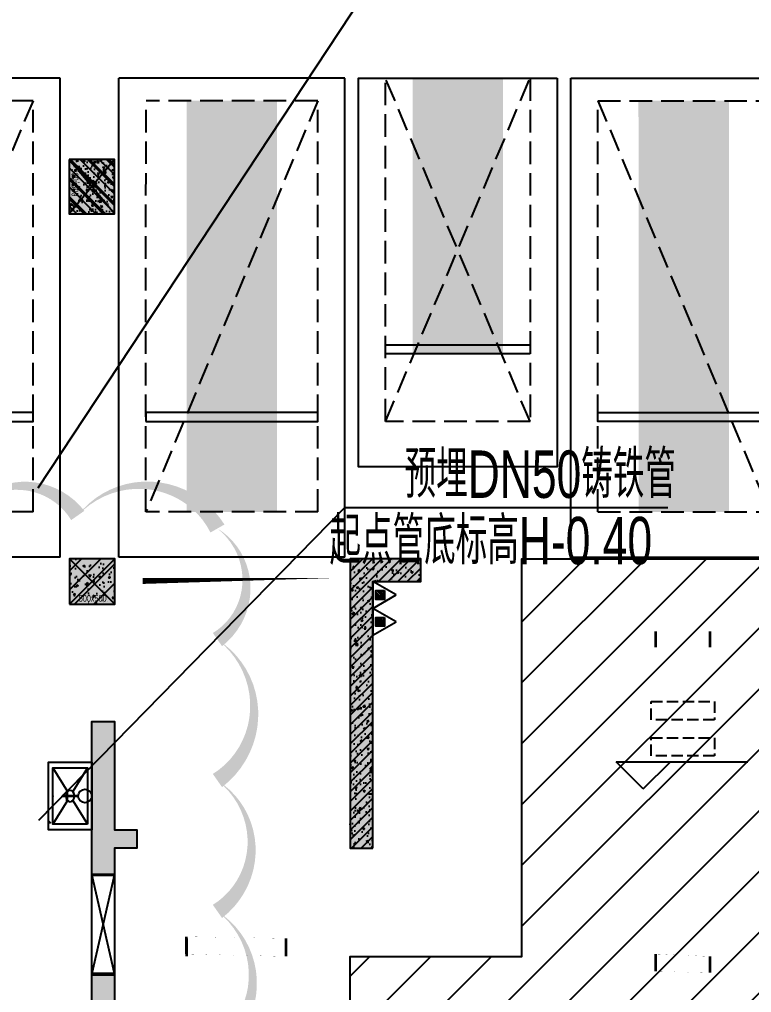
# Model space of a CAD drawing. Extents: x -1338203 to 1886333, y -783476 to 1038610.
# Drawn here: x 833857 to 841957, y -398570 to -387801 of the extents above; entities that cross this region are included whole.
import ezdxf
from ezdxf.enums import TextEntityAlignment as Align

# ---------------------------------------------------------------- set-up
doc = ezdxf.new("R2010")
doc.units = 0
doc.header["$LTSCALE"] = 1000
doc.header["$MEASUREMENT"] = 0
for name, pattern in [('A-001-平面B2$0$__DASH', [0.35, 0.25, -0.1]), ('DASH', [0.35, 0.25, -0.1]), ('M02预留预埋-B2$0$DASH', [0.35, 0.25, -0.1])]:
    doc.linetypes.add(name, pattern=pattern)
for name, color, linetype in [('0P-EQUIP-CW', 7, 'Continuous'), ('0P-PIPE-CW', 3, 'Continuous'), ('A-001-车位参照B2$0$A-001-车位参照B2$0$0A-P-PKNG-CAR(A)', 43, 'Continuous'), ('A-001-车位参照B2$0$A-001-车位参照B2$0$0A-P-PKNG-CAR(B)', 21, 'Continuous'), ('A-02-平面B2$0$0A-A-SYMB-ELEV', 150, 'Continuous'), ('M001-预留预埋B2$0$0M-A-JGLD', 3, 'Continuous'), ('M001-预留预埋B2$0$0M-A-LD', 4, 'Continuous'), ('M02预留预埋-B2$0$0M-A-JGLD', 3, 'Continuous'), ('M02预留预埋-B2$0$0M-A-LD', 4, 'Continuous'), ('p-a-mini', 150, 'Continuous'), ('p-a-regular', 5, 'Continuous'), ('S-02-墙柱B2_B1(QB)$0$0S-CW-HATCH', 251, 'Continuous'), ('S-02-墙柱B2_B1(QB)$0$0S-CW-HATCH-UP', 251, 'Continuous'), ('S-02-墙柱B2_B1(QB)$0$0S-CW-LINE', 72, 'Continuous'), ('S-02-墙柱B2_B1(QB)$0$0S-S-HOLE', 55, 'Continuous'), ('S001南区墙柱$0$0S-CW-HATCH', 251, 'Continuous'), ('S001南区墙柱$0$0S-CW-HATCH-UP', 251, 'Continuous'), ('S001南区墙柱$0$S001-墙柱B1_1$0$0S-CC-LINE', 52, 'Continuous'), ('S001南区墙柱$0$S001-墙柱B1_1$0$0S-CW-HATCH-UP', 251, 'Continuous'), ('S001地下二墙柱$0$0S-CW-LINE', 72, 'Continuous'), ('负二层消火栓$0$负二层消火栓$1$0P-EQUIP-FH', 7, 'Continuous'), ('负二层集水坑及排水沟$0$负二层集水坑及排水沟$0$0P-A-LEAD', 3, 'Continuous'), ('负二层集水坑及排水沟$0$负二层集水坑及排水沟$0$0P-PIPE-WW', 31, 'Continuous'), ('负二层集水坑及排水沟$0$负二层集水坑及排水沟$0$P001-预留预埋-B1$0$0A-O-FIXT', 6, 'Continuous')]:
    doc.layers.add(name, color=color, linetype=linetype)
for name, color, linetype, plot in [('A-001-主楼组合参照B2$0$0A-X-AREA', 6, 'Continuous', False), ('AAD-A-PROOF', 30, 'Continuous', False), ('S001南区墙柱$0$S001-墙柱B1_1$0$0S-A-TIPS', 10, 'Continuous', False)]:
    doc.layers.add(name, color=color, linetype=linetype, plot=plot)
doc.styles.add('S001南区墙柱$0$S001-墙柱B1_1$0$AAD-S', font='aad-s.shx', dxfattribs={"width": 0.7, "bigfont": 'aad-hztxt.shx'})
doc.styles.add('负二层集水坑及排水沟$0$负二层集水坑及排水沟$0$AAD-TXT', font='AAD-TXT.shx', dxfattribs={"width": 0.7, "height": 3, "bigfont": 'AAD-HZTXT.shx'})
pattern_1 = [(45, (0, 0), (-53.03300858899106, 53.03300858899107), []), (49.99999999999999, (0, 0), (215.178054780226, -18.82564049477853), [22.5, -247.5]), (355, (0, 0), (-41.6254000839, 225.6576401100035), [18, -198]), (100.4514, (17.9315039999783, -1.568802000023425), (173.5528145142065, 206.8318626182861), [19.122057, -210.3426336]), (46.18420000000002, (0, 60), (320.1723145876933, -49.65570429870542), [33.7499999999997, -371.2499999999976]), (96.6356, (26.68102349992841, 55.86200790002476), (280.398811664611, 292.2353612701325), [28.6830864, -315.5139]), (351.1842, (0, 60), (280.3985835400882, 292.2355802775974), [27, -297]), (21, (30, 45), (179.0721156355385, -120.7856671996016), [22.5, -247.5]), (326.0000000000001, (30, 45), (72.99459957647451, 217.5450135140559), [18, -198]), (71.4514, (44.92266990011558, 34.93451819999609), (252.066788574447, 96.75914901298572), [19.122057, -210.3426336]), (37.50000000000001, (0, 0), (3.647956595187201, 99.86815614939344), [0, -195.6, 0, -201, 0, -198.75]), (7.499999999999999, (0, 0), (78.92086123264458, 118.3235135647081), [0, -114.6, 0, -191.1, 0, -75.75]), (327.5, (-66.89999999990687, 0), (160.1467308517227, -6.766461520313927), [0, -75, 0, -234, 0, -310.5]), (317.5, (-96.89999999990687, 0), (174.9558508027159, 30.03149469969532), [0, -97.5, 0, -155.4, 0, -220.5])]

# ---------------------------------------------------------------- blocks, each defined once
blk = doc.blocks.new('A-02-平面B2')
at = {"layer": 'A-02-平面B2$0$0A-A-SYMB-ELEV'}
for p, q in [((-3847.4190234337, 6144.29085594858), (-4147.4190234337, 6444.29085594858)), ((-4147.4190234337, 6444.29085594858), (-2688.860040934465, 6444.29085594858)), ((-3847.4190234337, 6144.29085594858), (-3547.4190234337, 6444.29085594858))]:
    blk.add_line(p, q, dxfattribs=at)
blk = doc.blocks.new('A-001-主楼组合参照B2')
at = {"ltscale": 0.002}
h = blk.add_hatch(dxfattribs=at)
h.set_pattern_fill('ANSI31', color=8, scale=300)
h.set_pattern_definition([(45, (-290759.7580399357, -7878.096521442116), (-336.7596045400933, 336.7596045400933), [])])
h.paths.add_polyline_path([(66281.2331245013, -186940.2985313081), (66281.2331245013, -185540.2985321602), (62441.23312550061, -185540.2987123799), (62441.23312550061, -181550.2985321602), (55141.23312550061, -181550.2985321602), (55141.23312550061, -185540.2990549848), (51301.23103445512, -185540.2992352045), (51301.23103445512, -186940.2985283216), (44981.23312550061, -186940.298366589), (44981.23312550061, -185540.2985321603), (41131.23316977848, -185540.2985321603), (41131.23316977848, -181650.298521692), (37391.68398198416, -181650.298521692), (37391.68398198416, -179560.2984945478), (38191.2331748188, -179560.2985321605), (38191.2331748188, -176360.2984955478), (41051.23312550061, -176360.2985331602), (41051.2331735522, -174560.2985321603), (42851.29555012775, -174560.2985321603), (42851.2331690148, -173660.2985216923), (46981.23312550061, -173660.2985321605), (46981.23312550061, -172090.2984945478), (50101.2331740607, -172090.2985321603), (50101.23312550061, -174560.2984945478), (67481.2331245013, -174560.2984945478), (67481.2331245013, -172090.2985321603), (70601.23312550061, -172090.2984945478), (70601.2331735522, -174560.2984945478), (76531.2331740607, -174560.2984945478), (76531.2331740607, -176360.2984955478), (79391.23312550061, -176360.2984955478), (79391.2331740607, -179560.2984945478), (80191.23312550061, -179560.2984945478), (80191.2331740607, -182110.2984945478), (81091.2331740607, -182110.2985321603), (81091.23312550061, -185540.2984945478), (72601.23312550061, -185540.2984945478), (72601.23312550061, -186940.2984953998)])
h.paths.add_polyline_path([(2291.232276478084, -185540.2985785123), (9781.232275478309, -185540.2985785123), (9781.232275478309, -186540.298578512), (9631.232276478084, -186540.2985785118), (9631.232276478084, -186940.2985785123), (16251.23227647808, -186940.2985785123), (16251.23227647808, -186540.2985785118), (16101.23227547831, -186540.298578512), (16101.23227547831, -185540.2985785123), (23691.23227547831, -185540.2985785123), (23691.23227547831, -179560.2985785123), (22891.23227547831, -179560.2985785123), (22891.23227547831, -176360.2985785123), (20031.23227547831, -176360.2985785123), (20031.23227547831, -174560.2985785123), (18231.13172222464, -174560.2985785123), (18231.13172222464, -173660.2985785123), (14101.23227547831, -173660.2985785123), (14101.23227547831, -172090.2985785123), (10981.23227547831, -172090.2985785123), (10981.23227547831, -174560.2985785123), (-6398.767723521916, -174560.2985785123), (-6398.767723521916, -172090.2985785123), (-9518.767724521691, -172090.2985785123), (-9518.767724521691, -174560.2985785123), (-15448.76772452169, -174560.2985785123), (-15448.76772452169, -176360.2985785123), (-18308.76772452169, -176360.2985785123), (-18308.76772452169, -179560.2985785123), (-19108.76772452169, -179560.2985785123), (-19108.76772452169, -181610.2985785122), (-20008.76772452169, -181610.2985785122), (-20008.76772452169, -185540.2985785253), (-11518.76772452169, -185540.2985785123), (-11518.76772502181, -186540.2985785123), (-11668.7677235154, -186540.2985785123), (-11668.7677235154, -186940.2985785123), (-5048.767723521916, -186940.2985785123), (-5048.767723515397, -186540.2985785123), (-5198.767723515397, -186540.2985785123), (-5198.767723521916, -185540.2985785123), (-1358.767723515397, -185540.2985785123), (-1358.767723515397, -181550.2985785122), (2291.232276478084, -181550.2985785122)])
h.paths.add_polyline_path([(-109958.7612749783, -168806.1891832975), (-109958.7612691789, -173536.1891834346), (-109708.7612749792, -173536.1891833699), (-103818.7612749829, -173536.1891834874), (-103818.761274982, -177236.1891834413), (-99248.76127499505, -177236.1891834215), (-99248.76127499505, -178036.18918342), (-92868.76126927859, -178036.18918342), (-92868.76126927952, -177236.1891834659), (-71298.76126929256, -177236.189183469), (-71298.76126929256, -178036.18918342), (-64918.7612635761, -178036.18918342), (-64918.76126357983, -177236.1891834659), (-54208.76126359007, -177236.1891834659), (-54208.761263591, -168806.1891834316), (-59108.76126921247, -168806.1891711009), (-59108.76126921247, -167906.1891711006), (-62058.76126937452, -167906.189171247), (-62058.76126937452, -168806.1891711009), (-64368.7612635761, -168806.1891832975), (-64368.7612635761, -167456.1891832975), (-66168.76126925531, -167456.1891832975), (-66168.76126925531, -165386.1891709544), (-69468.76126918918, -165386.1891709558), (-69468.76126920874, -167386.1891832859), (-71848.76126930187, -167386.1891832851), (-71848.76126924413, -168806.189183286), (-82158.76126925531, -168806.1891771933), (-82158.76126917521, -167906.1891709485), (-85208.7612691957, -167906.1891711006), (-85208.7612691957, -168806.1891711009), (-92318.76126924134, -168806.1891835518), (-92318.76126926276, -167386.1891837005), (-94698.76126924786, -167386.1891834291), (-94698.76126925531, -165386.1891709551), (-97998.76126925531, -165386.1891709539), (-97998.76126925531, -167456.1891834188), (-99798.76126925158, -167456.1891834186), (-99798.76127499505, -168806.1891832975)])
h.paths.add_polyline_path([(-115663.7569348987, -225243.7857859249), (-115663.7569348987, -225843.7857859249), (-115413.7569348987, -225843.7857859249), (-115413.7569348987, -225243.7857859249), (-114083.7569348987, -225243.7857859249), (-114083.7569348987, -225843.7857859249), (-113833.7569348987, -225843.7857859249), (-113833.7569348987, -225243.7857859249), (-112008.7569348987, -225243.7857859248), (-112008.7569348987, -225843.7857859249), (-111588.7569348987, -225843.7857859249), (-111588.7569348987, -225243.7857859249), (-92908.75693489867, -225243.7857859249), (-92908.75693489867, -225843.7857859249), (-92488.75693489867, -225843.7857859249), (-92488.75693489867, -225243.7857859249), (-90663.75693489867, -225243.7857859249), (-90663.75693489867, -225843.7857859249), (-90413.75693489867, -225843.7857859249), (-90413.75693489867, -225243.7857859249), (-89083.75693489867, -225243.7857859249), (-89083.75693489867, -225843.7857859249), (-88833.75693489867, -225843.7857859249), (-88833.75693489867, -225243.7857859252), (-82963.75693489867, -225243.7857859252), (-82963.75693489867, -225843.7857859249), (-82713.75693489867, -225843.7857859249), (-82713.75693489867, -225243.7857859249), (-81383.75693489867, -225243.7857859249), (-81383.75693489867, -225843.7857859249), (-81133.75693489867, -225843.7857859249), (-81133.75693489867, -225243.7857859249), (-79308.75693489867, -225243.7857859249), (-79308.75693489867, -225843.7857859249), (-78888.75693489867, -225843.7857859249), (-78888.75693489867, -225243.7857859249), (-60208.75693489867, -225243.7857859248), (-60208.75693489867, -225843.7857859249), (-59788.75693489867, -225843.7857859249), (-59788.75693489867, -225243.7857859249), (-57963.75693489867, -225243.7857859249), (-57963.75693489867, -225843.7857859249), (-57713.75693489867, -225843.7857859249), (-57713.75693489867, -225243.7857859249), (-56383.75693489867, -225243.7857859249), (-56383.75693489867, -225843.7857859249), (-56133.75693489867, -225843.7857859249), (-56133.75693489867, -225243.7857859249), (-53248.75693489867, -225243.7857859249), (-53248.75693488936, -216463.7857859784), (-53248.75693488843, -216463.7857880258), (-56518.75693488098, -216463.785787997), (-56518.75693485443, -216463.7857859249), (-59958.75693489867, -216463.7857859248), (-59958.75693489867, -215463.7857859249), (-67988.75693489867, -215463.7857859249), (-67988.75693489867, -211893.7857859249), (-71108.75693489867, -211893.7857859249), (-71108.75693489867, -215463.7857859249), (-79138.75693489867, -215463.7857859249), (-79138.75693489867, -216463.7857859249), (-81758.75504769175, -216463.7857608667), (-81758.75504769175, -215463.785828924), (-83908.76013395959, -215463.7857370347), (-83908.76013395959, -216463.7856689774), (-86598.75693489867, -216463.7856940356), (-87848.75693495455, -216463.7857859249), (-92658.75693489867, -216463.7857859249), (-92658.75693489867, -215463.7857859249), (-100688.7569348987, -215463.7857859249), (-100688.7569348987, -211893.7857859249), (-103808.7569348987, -211893.7857859249), (-103808.7569349583, -215463.7857859249), (-111838.7569348987, -215463.7857859249), (-111838.7569348987, -215463.778743452), (-114238.7569348931, -215463.7788353413), (-114238.7569348931, -215463.7856940356), (-116458.756825553, -215463.7857859285), (-116458.7570442806, -216463.7857859212), (-118548.7571535825, -216463.7856940356), (-118548.7570442406, -221293.7879517402), (-119248.7632341522, -221293.7879937084), (-119248.7632341522, -221893.7879937084), (-118548.7602174289, -221893.7879937084), (-118548.7569348987, -223843.7809536252), (-119248.763234115, -223843.7809955936), (-119248.763234115, -224443.7809955936), (-118548.7569348987, -224443.7809536252), (-118548.7569348987, -225243.7857859249)])
h.paths.add_polyline_path([(-11948.76700253668, -235160.2985359748), (-15608.76700253668, -235160.2985359748), (-15608.76700253668, -237713.5560672852), (-16508.76700253668, -237713.5560672852), (-16508.76700253668, -241140.2985359879), (-8018.767002536682, -241140.2985359748), (-8018.767003037734, -242140.2985359748), (-8168.767002536682, -242140.2985359748), (-8168.767002536682, -242540.2985359748), (-1548.767002536682, -242540.298535975), (-1548.767002536682, -242140.298535975), (-1698.767001538305, -242140.2985359748), (-1698.767001538305, -241140.298535975), (13281.23299746332, -241140.298535975), (13281.23299746332, -242140.2985359748), (13131.23299746332, -242140.2985359748), (13131.23299746332, -242540.2985359748), (19751.23299746332, -242540.2985359748), (19751.23299746332, -242140.2985359748), (19601.23299746332, -242140.2985359748), (19601.23299746332, -241140.2985359748), (27191.23299746332, -241140.2985359748), (27191.23299746332, -239340.2985359748), (27191.23304551211, -239340.2985359748), (27191.23304551211, -237140.2985358062), (27191.23299746332, -237140.2985358062), (27191.23299746332, -235250.2984237619), (23441.23299746332, -235250.2984237619), (23441.23299746332, -230950.2983570985), (23441.23299746332, -230160.2985359748), (21531.23299746332, -230160.2985359753), (17601.23299746332, -230160.2985359753), (17601.52712125261, -227690.2985359748), (14481.52712125261, -227690.2985359748), (14481.23299746332, -230160.2985359748), (-2898.767001538305, -230160.2985359748), (-2898.767001538305, -227690.2985359748), (-6018.767002536682, -227690.2985359748), (-6018.767002536682, -230160.2985359748), (-9948.767002536682, -230160.2985359748), (-11948.76700253668, -230160.2985359748)])
h.paths.add_polyline_path([(67491.23229324841, -237139.9998558274), (67491.23229401116, -235159.999855996), (71151.23229324794, -235159.999855996), (71151.23229324841, -234559.999855996), (73051.23229324841, -234559.999855996), (73051.23229324841, -230159.9998559959), (77081.23229324841, -230159.999855996), (77080.93816945818, -227689.999855996), (80200.93816945818, -227689.999855996), (80201.23229324841, -230159.999855996), (97581.23229224817, -230159.999855996), (97581.23229224817, -227689.999855996), (100701.2322932484, -227689.999855996), (100701.2322932484, -230159.999855996), (104631.2322932484, -230159.999855996), (106631.2322932484, -230159.999855996), (106631.2322932484, -231959.999855996), (109491.2322932484, -231959.999855996), (109491.2322932484, -235159.999855996), (110291.2322932484, -235159.999855996), (110291.2322932484, -237713.257387306), (111191.2322932484, -237713.257387306), (111191.2322932484, -241139.999856009), (102701.2322932484, -241139.999855996), (102701.2322937485, -242139.999855996), (102851.2322932484, -242139.999855996), (102851.2322932484, -242539.999855996), (96231.23229324841, -242539.999855996), (96231.23229324841, -242139.999855996), (96381.23229224817, -242139.999855996), (96381.23229224817, -241139.999855996), (81401.23229324841, -241139.999855996), (81401.23229324841, -242139.999855996), (81551.23229324841, -242139.9998559955), (81551.23229324841, -242539.999855996), (74931.23229324841, -242539.999855996), (74931.23229324841, -242139.999855996), (75081.23229324841, -242139.999855996), (75081.23229324841, -241139.999855996), (67491.23229324841, -241139.999855996), (67491.23229324841, -239339.999855996)])
h.paths.add_polyline_path([(11810.72601094865, -302464.7122348832), (13795.7470119854, -302220.4619652765), (17696.32407989795, -301740.5088564857), (17394.38181419042, -299289.0335956084), (20491.02751642303, -298908.0015827207), (20792.96978213009, -301359.476843597), (25884.45497300685, -300732.9864286719), (26492.75564002548, -305675.69523174), (29132.84460410872, -305350.8410156242), (28524.54393708915, -300408.1322125561), (38042.87436600938, -299236.9331309021), (37741.22402247298, -296785.4219499681), (40837.86972569837, -296404.3899369583), (41139.52006923431, -298855.9011178924), (45040.10263646976, -298375.947332428), (47025.13193277246, -298131.6960421153), (47635.76015855395, -303094.2692828734), (50474.35205226694, -302744.9899377254), (51268.3637707883, -302647.2894216004), (51580.18199404958, -305181.4349219284), (52178.19982720283, -310041.5235503284), (48297.46755293082, -310519.0348228897), (48117.94285455183, -309060.0382901131), (44465.48894935404, -309509.4606642824), (44587.61459500552, -310501.9753123728), (44736.49179173284, -310483.6564656604), (44785.34204979544, -310880.6623249209), (38214.89507903275, -311689.1340958558), (38166.04482097016, -311292.1282365952), (38314.92201720015, -311273.8093899438), (38192.79637204413, -310281.2947417925), (23324.92694372847, -312110.7369061121), (23447.05258888449, -313103.2515542634), (23595.92978610727, -313084.9327074896), (23644.78004416986, -313481.9385667506), (17074.33307340764, -314290.4103376855), (17025.48281534505, -313893.4044784249), (17174.36001256783, -313875.0856316515), (17052.23436741135, -312882.5709835001), (1787.359078842448, -314760.8634060043), (1909.484723998467, -315753.3780541557), (2058.361921221251, -315735.0592073823), (2107.212179283844, -316132.0650666428), (-4463.234791478375, -316940.5368375777), (-4512.085049540969, -316543.5309783171), (-4363.20785231865, -316525.2121315437), (-4485.333497474669, -315532.6974833923), (-12911.78286028025, -316569.5442107695), (-13330.67382316641, -313165.21896761), (-12437.4106398311, -313055.3058869696), (-12507.02225759183, -312489.5725373559), (-12748.83103498048, -310524.3935341835), (-11954.81931645959, -310426.6930180584), (-12345.62138095987, -307250.6461439739), (-9507.029487246415, -306901.3667988268), (-9726.855648528086, -305114.8404321541), (-7940.226588892518, -304895.8488561726), (-8050.13966953312, -304002.5856728373), (-3951.156865628669, -303497.3721730416), (-4142.894128524465, -301939.124175443), (-1046.248426291859, -301558.0921625552), (-744.5980827559251, -304009.6033434892), (7185.593955974327, -303033.8194386902), (7796.222181755817, -307996.3926794484), (12421.35423673061, -307427.2854756413)])
h.paths.add_polyline_path([(118675.7859663961, -301882.809409273), (118078.7053500742, -297020.9645447106), (118078.5068137946, -297019.3479245001), (118009.0274021446, -296453.598323043), (117767.6778670328, -294488.3628660979), (116973.6433389063, -294585.8778297879), (116583.5834841465, -291409.7397172834), (113744.9100460953, -291758.3557124749), (113525.5013777933, -289971.7780241912), (111540.4150574778, -290215.565433416), (107639.7204380578, -290694.6076925431), (107338.9349182204, -288242.9902351153), (104242.2002585281, -288623.2985935061), (104542.9857783655, -291074.916050934), (87292.58565581567, -293193.4286369771), (86991.5082054229, -290741.8470313875), (83894.77354474016, -291122.1553899002), (84195.85099513293, -293573.7369954897), (80295.15637571295, -294052.7792546166), (78310.07005539746, -294296.5666638416), (78919.53857846209, -299259.28246463), (76080.86514040898, -299607.8984598218), (75286.8306122825, -299705.4134235118), (75598.05663160351, -302239.6317223347), (76015.75496586668, -305640.8215212679), (83549.15755146206, -304715.6483032462), (83671.05125557748, -305708.191463465), (83522.16978205112, -305726.4755190959), (83570.92726389621, -306123.4927831589), (90141.56298413989, -305316.5564586243), (90092.80550229526, -304919.5391945612), (89943.9240292625, -304937.8232501313), (89822.03032465023, -303945.2800899736), (104690.3268628216, -302119.3123950005), (104812.2205674339, -303111.8555551582), (104663.3390934102, -303130.1396108497), (104712.0965752553, -303527.1568749131), (111282.7322954994, -302720.2205503787), (111233.9748136543, -302323.2032863157), (111085.0933396306, -302341.4873420075), (110963.1996350179, -301348.9441818497), (114616.7046459892, -300901.0549714464), (114795.7921093565, -302359.3094186358)])
at = {"layer": 'A-001-主楼组合参照B2$0$0A-X-AREA', "flags": 128}
blk.add_lwpolyline([(71151.23229324794, -235159.999855996), (71151.23229324841, -234559.999855996), (73051.23229324841, -234559.999855996), (73051.23229324841, -230159.9998559959), (77081.23229324841, -230159.999855996), (77080.93816945818, -227689.999855996), (80200.93816945818, -227689.999855996), (80201.23229324841, -230159.999855996), (97581.23229224817, -230159.999855996)], dxfattribs=at)
at = {"ltscale": 0.002}
blk.add_blockref('A-02-平面B2', (78241.2322932483, -238849.999856472), dxfattribs=at)
blk = doc.blocks.new('负二层集水坑及排水沟$0$负二层集水坑及排水沟$0$P001-预留预埋-B1$0$$lvtry$00000191')
at = {"color": 0}
for p, q in [((-250, -50, 1e-08), (-39.04344047215272, -218.7652476222793, 1e-08)), ((39.04344047215272, -218.7652476222793, 1e-08), (250, -50, 1e-08)), ((-250, -450, 1e-08), (-39.04344047215272, -281.2347523777207, 1e-08)), ((39.04344047215272, -281.2347523777244, 1e-08), (250, -450, 1e-08))]:
    blk.add_line(p, q, dxfattribs=at)
at = {"color": 0, "elevation": 1e-08}
for points in [[(300, -500), (300, 0), (-300, 0), (-300, -500)], [(250, -450), (250, -50), (-250, -50), (-250, -450)]]:
    blk.add_lwpolyline(points, close=True, dxfattribs=at)
at = {"color": 0}
blk.add_circle((0, -250, 1e-08), 50, dxfattribs=at)
for p in [(0, -50, 1e-08), (0, -250, 1e-08)]:
    blk.add_point(p, dxfattribs=at)
blk = doc.blocks.new('负二层集水坑及排水沟')
at = {"layer": '负二层集水坑及排水沟$0$负二层集水坑及排水沟$0$0P-PIPE-WW', "linetype": 'Continuous'}
for points in [[(67819.26355374057, -233052.0391850321), (67845.78005807614, -233078.5556892914), (67834.79658594436, -233089.5391614305)], [(67819.26355374057, -233052.0391850321), (67819.26361080166, -233089.5391850317), (67834.79658594436, -233089.5391614305)]]:
    blk.add_hatch(color=256, dxfattribs=at).paths.add_polyline_path(points)
at = {"layer": '负二层集水坑及排水沟$0$负二层集水坑及排水沟$0$0P-A-LEAD'}
for p, q in [((67705.90190441883, -233052.0391015646), (71091.20990151342, -229590.0238023864)), ((71091.20990151342, -229590.0238023864), (74666.34632746992, -229590.0238023864))]:
    blk.add_line(p, q, dxfattribs=at)
at = {"layer": '负二层集水坑及排水沟$0$负二层集水坑及排水沟$0$P001-预留预埋-B1$0$0A-O-FIXT', "xscale": -1.250000000000003, "yscale": 0.9600000000000026, "rotation": 90}
blk.add_blockref('负二层集水坑及排水沟$0$负二层集水坑及排水沟$0$P001-预留预埋-B1$0$$lvtry$00000191', (67811.22375262214, -232785.00056992, -1e-08), dxfattribs=at)
at = {"layer": '负二层集水坑及排水沟$0$负二层集水坑及排水沟$0$0P-A-LEAD', "color": 7, "style": '负二层集水坑及排水沟$0$负二层集水坑及排水沟$0$AAD-TXT', "width": 0.7}
for s, p in [('预埋DN50铸铁管', (71753.0596046896, -229485.0238023864)), ('起点管底标高H-0.40', (70922.1683475622, -230220.0238023864))]:
    blk.add_text(s, height=525, dxfattribs=at).set_placement(p)
blk = doc.blocks.new('M02预留预埋-B2')
at = {"layer": 'M02预留预埋-B2$0$0M-A-JGLD'}
blk.add_lwpolyline([(-9701.983815327054, 5189.999515842064, 0, 0, 0), (-9701.983192350948, 4089.999919976282, 30, 30, 0), (-9951.98350197426, 4090.0001935701, 0, 0, 0), (-9951.983503839001, 5189.999789649562, 30, 30, 0), (-9701.982667421806, 5189.999789649621, 30, 30, 0)], format="xyseb", dxfattribs=at)
at = {"layer": 'M02预留预埋-B2$0$0M-A-LD'}
for points in [[(-3710.000000108499, 7890, 0, 0, 0), (-3109.999726297625, 7890, 30, 30, 0), (-3109.999999891501, 7710.00000093237, 0, 0, 0), (-3710.000000108499, 7709.99999906763, 30, 30, 0), (-3710.000000108499, 7890, 30, 30, 0)], [(-7802.001002759091, 4290.002082942665, 0, 0, 0), (-8902.001002760255, 4290.002082941035, 30, 30, 0), (-8902.001002760604, 4490.002082939929, 0, 0, 0), (-7802.00100283511, 4490.002082941559, 30, 30, 0), (-7802.001002759091, 4290.002082942665, 30, 30, 0)], [(-3109.999999999418, 4110.000000000815, 0, 0, 0), (-3710.000000000582, 4109.999999999185, 30, 30, 0), (-3710.000000000931, 4289.999999999185, 0, 0, 0), (-3110.000000075437, 4290.000000000815, 30, 30, 0), (-3109.999999999418, 4110.000000000815, 30, 30, 0)]]:
    blk.add_lwpolyline(points, format="xyseb", dxfattribs=at)
at = {"layer": 'M02预留预埋-B2$0$0M-A-LD', "linetype": 'M02预留预埋-B2$0$DASH', "ltscale": 0.5, "elevation": 5e-06}
blk.add_lwpolyline([(-3760, 7109.970412881754), (-3060.000000000233, 7109.970412881754), (-3060.000000000116, 6910.029587118479), (-3759.999999999884, 6910.029587118479)], close=True, dxfattribs=at)
at = {"layer": 'M02预留预埋-B2$0$0M-A-LD', "linetype": 'M02预留预埋-B2$0$DASH', "ltscale": 0.5}
blk.add_lwpolyline([(-3760.000000000116, 6709.74082576338), (-3060.000000000349, 6709.74082576338), (-3060.000000000233, 6509.800000000105), (-3760, 6509.800000000105)], close=True, dxfattribs=at)
blk = doc.blocks.new('M001-预留预埋B2')
at = {"layer": 'M001-预留预埋B2$0$0M-A-JGLD', "elevation": -0.0004177653241031224}
blk.add_lwpolyline([(68291.09841011302, -233659.809713755, 0, 0, 0), (68291.09652501927, -234759.8097137555, 30, 30, 0), (68541.09637380554, -234759.8096284552, 0, 0, 0), (68541.09652501927, -233659.8096284557, 30, 30, 0), (68291.09841011302, -233659.809713755, 30, 30, 0)], format="xyseb", dxfattribs=at)
at = {"layer": 'M001-预留预埋B2$0$0M-A-LD', "elevation": 2.523010687694138e-08}
blk.add_lwpolyline([(70940.16051184118, -230159.9982802499, 0, 0, 0), (68840.16051184107, -230159.9969581519, 30, 30, 0), (68840.16051184153, -230360.0607394108, 0, 0, 0), (70940.16051184165, -230359.9332861064, 30, 30, 0), (70940.16051184118, -230159.9982802499, 30, 30, 0)], format="xyseb", dxfattribs=at)
at = {"layer": 'M001-预留预埋B2$0$0M-A-LD', "elevation": 3000.000504151714}
blk.add_lwpolyline([(69340.16039090487, -234360.0003179836, 0, 0, 0), (70440.16036957968, -234359.9984328885, 30, 30, 0), (70440.1602842788, -234559.999847256, 0, 0, 0), (69340.16028427926, -234559.999998471, 30, 30, 0)], format="xyseb", close=True, dxfattribs=at)
blk.add_blockref('M02预留预埋-B2', (78241.09638985433, -238849.9999199762, -0.0004190232106509085))
blk = doc.blocks.new('负二层消火栓$0$负二层消火栓$1$$TwtSys$00000546')
h = blk.add_hatch()
h.set_pattern_fill('ANSI31', color=256, scale=200, style=0)
h.set_pattern_definition([(45, (-38543.80223862439, -6670.830405693208), (-17.67766952966369, 17.67766952966369), [])])
h.paths.add_polyline_path([(-64.92232553117356, 173.7449990885525), (64.922325531159, 173.7449990885525), (64.922325531159, 43.90034802621994), (-64.92232553117356, 43.90034802621994)])
for points in [[(0, 343.6163707387423), (-198.3870041439732, 0), (198.3870041439732, 0)], [(-64.92232553117356, 173.7449990885525), (64.922325531159, 173.7449990885525), (64.922325531159, 43.90034802621994), (-64.92232553117356, 43.90034802621994)]]:
    blk.add_lwpolyline(points, close=True)
blk = doc.blocks.new('负二层消火栓')
at = {"layer": '负二层消火栓$0$负二层消火栓$1$0P-EQUIP-FH', "xscale": 0.75, "yscale": 0.75, "zscale": 0.75, "rotation": 269.9999999999876}
for p in [(71401.09328786132, -230559.5932015876, -3000), (71401.09328786132, -230857.1737078034, -3000)]:
    blk.add_blockref('负二层消火栓$0$负二层消火栓$1$$TwtSys$00000546', p, dxfattribs=at)
blk = doc.blocks.new('S-02-墙柱B2_B1(QB)')
at = {"layer": 'S-02-墙柱B2_B1(QB)$0$0S-CW-HATCH'}
h = blk.add_hatch(color=256, dxfattribs=at)
h.dxf.hatch_style = 1
h.paths.add_polyline_path([(-6840, 5490), (-6840, 8440), (-6310, 8440), (-6310, 8690), (-7089.986099999864, 8690), (-7089.986099999864, 5490)])
h = blk.add_hatch(color=256, dxfattribs=at)
h.dxf.hatch_style = 1
h.paths.add_polyline_path([(-9950, 5200.003269697831), (-9700.018380419584, 5200.003269697831), (-9700.018382019596, 4100.000000000087), (-9950, 4100.000000000087), (-9950, 3690.000001000008), (-10750, 3690.000001000008), (-10750, 1699.88860126026), (-10500, 1699.888601260493), (-10500, 3440), (-8300, 3440), (-8300, 3690), (-9700, 3690), (-9700, 5490), (-9450, 5490), (-9450, 5690), (-9700, 5690), (-9700, 6889.999998999992), (-9950, 6889.999998999992)])
at = {"layer": 'S-02-墙柱B2_B1(QB)$0$0S-CW-HATCH-UP'}
h = blk.add_hatch(dxfattribs=at)
h.set_pattern_fill('钢筋混凝土', color=256, scale=30)
h.set_pattern_definition(pattern_1)
h.paths.add_polyline_path([(-6840, 5490), (-6840, 8440), (-6310, 8440), (-6310, 8690), (-7089.986099999864, 8690), (-7089.986099999864, 5490)])
h = blk.add_hatch(dxfattribs=at)
h.set_pattern_fill('钢筋混凝土', color=256, scale=30)
h.set_pattern_definition(pattern_1)
h.paths.add_polyline_path([(-9950, 5200.003269697831), (-9700.018380419584, 5200.003269697831), (-9700.018382019596, 4100.000000000087), (-9950, 4100.000000000087), (-9950, 3690.000001000008), (-10750, 3690.000001000008), (-10750, 1699.88860126026), (-10500, 1699.888601260493), (-10500, 3440), (-8300, 3440), (-8300, 3690), (-9700, 3690), (-9700, 5490), (-9450, 5490), (-9450, 5690), (-9700, 5690), (-9700, 6889.999998999992), (-9950, 6889.999998999992)])
at = {"layer": 'S-02-墙柱B2_B1(QB)$0$0S-CW-LINE'}
blk.add_lwpolyline([(-6840, 5490), (-6840, 8440), (-6310, 8440), (-6310, 8690), (-7089.986099999864, 8690), (-7089.986099999864, 5490)], close=True, dxfattribs=at)
at = {"layer": 'S-02-墙柱B2_B1(QB)$0$0S-CW-LINE', "flags": 128}
blk.add_lwpolyline([(-10500, 1699.888601260493), (-10750, 1699.88860126026), (-10750, 3690.000001000008), (-9950, 3690.000001000008), (-9950, 6889.999998999992), (-9700, 6889.999998999992), (-9700, 5690), (-9450, 5690), (-9450, 5490), (-9700, 5490), (-9700, 3690), (-8300, 3690), (-8300, 3440), (-10500, 3440)], close=True, dxfattribs=at)
at = {"layer": 'S-02-墙柱B2_B1(QB)$0$0S-S-HOLE'}
for points in [[(-9700.018382019596, 4100.000000000087), (-9950.019003404304, 5200.003003610298)], [(-9700.01900185179, 5200.003003610298), (-9950.018383570947, 4100.000000000087)]]:
    blk.add_lwpolyline(points, dxfattribs=at)
blk.add_lwpolyline([(-9950.018691907637, 5200.003269697831), (-9700.018380419584, 5200.003269697831), (-9700.018382019596, 4100.000000000087), (-9950.018693507649, 4100.000000000087)], close=True, dxfattribs=at)
blk = doc.blocks.new('S001南区墙柱$0$AAD_BLOCK_20230215094130330')
at = {"layer": 'S001南区墙柱$0$0S-CW-HATCH'}
h = blk.add_hatch(color=256, dxfattribs=at)
h.dxf.hatch_style = 1
h.paths.add_polyline_path([(-250.0003632712323, -249.9996789244469), (249.9996367287677, -249.9996789244469), (249.9996367287677, 250.0003210755531), (-250.0003632712323, 250.0003210755531)])
at = {"layer": 'S001南区墙柱$0$0S-CW-HATCH-UP'}
h = blk.add_hatch(dxfattribs=at)
h.set_pattern_fill('钢筋混凝土', color=256, scale=30, pattern_type=2)
h.set_pattern_definition([(45, (-71408.98489261814, -78691.10912310163), (-106.0660171779821, 106.0660171779821), []), (49.99999999999999, (-71408.98489261814, -78691.10912310163), (215.178054780226, -18.82564049477853), [22.5, -247.5]), (355, (-71408.98489261814, -78691.10912310163), (-41.6254000839, 225.6576401100035), [18, -198]), (100.4514, (-71391.05338861815, -78692.67792510163), (173.5528145142065, 206.8318626182861), [19.122057, -210.3426336]), (46.18420000000001, (-71408.98489261814, -78631.10912310163), (320.1723145876933, -49.65570429870542), [33.75, -371.25]), (96.6356, (-71382.30386911814, -78635.24711520164), (280.398811664611, 292.2353612701325), [28.6830864, -315.5139]), (351.1842, (-71408.98489261814, -78631.10912310163), (280.3985835400882, 292.2355802775974), [27, -297]), (21, (-71378.98489261814, -78646.10912310163), (179.0721156355385, -120.7856671996016), [22.5, -247.5]), (326.0000000000001, (-71378.98489261814, -78646.10912310163), (72.99459957647451, 217.5450135140559), [18, -198]), (71.4514, (-71364.06222271814, -78656.17460490164), (252.066788574447, 96.75914901298572), [19.122057, -210.3426336]), (37.50000000000001, (-71408.98489261814, -78691.10912310163), (3.647956595187201, 99.86815614939344), [1.5, -195.6, 1.5, -201, 1.5, -198.75]), (7.499999999999999, (-71408.98489261814, -78691.10912310163), (78.92086123264458, 118.3235135647081), [1.5, -114.6, 1.5, -191.1, 1.5, -75.75]), (327.5, (-71475.88489261814, -78691.10912310163), (160.1467308517227, -6.766461520313927), [1.5, -75, 1.5, -234, 1.5, -310.5]), (317.5, (-71505.88489261814, -78691.10912310163), (174.9558508027159, 30.03149469969532), [1.5, -97.5, 1.5, -155.4, 1.5, -220.5])])
h.paths.add_polyline_path([(-250.0003632712323, -249.9996789244469), (249.9996367287677, -249.9996789244469), (249.9996367287677, 250.0003210755531), (-250.0003632712323, 250.0003210755531)])
at = {"layer": 'S001南区墙柱$0$S001-墙柱B1_1$0$0S-A-TIPS'}
for p, q in [((-250.0003632712323, 250.0003210755531), (249.9996367287677, -249.9996789244469)), ((249.9996367287677, 250.0003210755531), (-250.0003632712323, -249.9996789244469))]:
    blk.add_line(p, q, dxfattribs=at)
at = {"layer": 'S001南区墙柱$0$S001-墙柱B1_1$0$0S-CC-LINE'}
blk.add_lwpolyline([(-250.0003632712323, -249.9996789244469), (249.9996367287677, -249.9996789244469), (249.9996367287677, 250.0003210755531), (-250.0003632712323, 250.0003210755531)], close=True, dxfattribs=at)
at = {"layer": 'S001南区墙柱$0$S001-墙柱B1_1$0$0S-A-TIPS', "style": 'S001南区墙柱$0$S001-墙柱B1_1$0$AAD-S', "width": 0.7}
blk.add_text('500x500', height=75, dxfattribs=at).set_placement((5.03979463444557, -186.7549609843409), align=Align.MIDDLE_CENTER)
blk = doc.blocks.new('S001南区墙柱$0$AAD_BLOCK_20230215093950878')
at = {"layer": 'S001南区墙柱$0$0S-CW-HATCH'}
h = blk.add_hatch(color=256, dxfattribs=at)
h.dxf.hatch_style = 1
h.paths.add_polyline_path([(-299.9997165807581, -249.9996789244469), (300.0002834192419, -249.9996789244469), (300.0002834192419, 250.0003210755531), (-299.9997165807581, 250.0003210755531)])
at = {"layer": 'S001南区墙柱$0$0S-CW-HATCH-UP'}
h = blk.add_hatch(dxfattribs=at)
h.set_pattern_fill('钢筋混凝土', color=256, scale=30, pattern_type=2)
h.set_pattern_definition([(45, (-42203.5286806951, -84001.14868557174), (-106.0660171779821, 106.0660171779821), []), (49.99999999999999, (-42203.5286806951, -84001.14868557174), (215.178054780226, -18.82564049477853), [22.5, -247.5]), (355, (-42203.5286806951, -84001.14868557174), (-41.6254000839, 225.6576401100035), [18, -198]), (100.4514, (-42185.5971766951, -84002.71748757173), (173.5528145142065, 206.8318626182861), [19.122057, -210.3426336]), (46.18420000000001, (-42203.5286806951, -83941.14868557174), (320.1723145876933, -49.65570429870542), [33.75, -371.25]), (96.6356, (-42176.8476571951, -83945.28667767174), (280.398811664611, 292.2353612701325), [28.6830864, -315.5139]), (351.1842, (-42203.5286806951, -83941.14868557174), (280.3985835400882, 292.2355802775974), [27, -297]), (21, (-42173.5286806951, -83956.14868557174), (179.0721156355385, -120.7856671996016), [22.5, -247.5]), (326.0000000000001, (-42173.5286806951, -83956.14868557174), (72.99459957647451, 217.5450135140559), [18, -198]), (71.4514, (-42158.60601079511, -83966.21416737174), (252.066788574447, 96.75914901298572), [19.122057, -210.3426336]), (37.50000000000001, (-42203.5286806951, -84001.14868557174), (3.647956595187201, 99.86815614939344), [1.5, -195.6, 1.5, -201, 1.5, -198.75]), (7.499999999999999, (-42203.5286806951, -84001.14868557174), (78.92086123264458, 118.3235135647081), [1.5, -114.6, 1.5, -191.1, 1.5, -75.75]), (327.5, (-42270.42868069511, -84001.14868557174), (160.1467308517227, -6.766461520313927), [1.5, -75, 1.5, -234, 1.5, -310.5]), (317.5, (-42300.42868069511, -84001.14868557174), (174.9558508027159, 30.03149469969532), [1.5, -97.5, 1.5, -155.4, 1.5, -220.5])])
h.paths.add_polyline_path([(-299.9997165807581, -249.9996789244469), (300.0002834192419, -249.9996789244469), (300.0002834192419, 250.0003210755531), (-299.9997165807581, 250.0003210755531)])
at = {"layer": 'S001南区墙柱$0$S001-墙柱B1_1$0$0S-CW-HATCH-UP', "transparency": 33554661}
h = blk.add_hatch(dxfattribs=at)
h.set_pattern_fill('钢筋混凝土', color=0, scale=30)
h.set_pattern_definition([(45, (48108.51947889835, -15514.20526075328), (-53.03300858899106, 53.03300858899107), []), (49.99999999999999, (48108.51947889835, -15514.20526075328), (215.178054780226, -18.82564049477853), [22.5, -247.5]), (355, (48108.51947889835, -15514.20526075328), (-41.6254000839, 225.6576401100035), [18, -198]), (100.4514, (48126.45098289836, -15515.77406275328), (173.5528145142065, 206.8318626182861), [19.122057, -210.3426336]), (46.18420000000002, (48108.51947889835, -15454.20526075328), (320.1723145876933, -49.65570429870542), [33.74999999999992, -371.2499999999994]), (96.6356, (48135.20050239835, -15458.34325285329), (280.398811664611, 292.2353612701325), [28.6830864, -315.5139]), (351.1842, (48108.51947889835, -15454.20526075328), (280.3985835400882, 292.2355802775974), [27, -297]), (21, (48138.51947889835, -15469.20526075328), (179.0721156355385, -120.7856671996016), [22.5, -247.5]), (326.0000000000001, (48138.51947889835, -15469.20526075328), (72.99459957647451, 217.5450135140559), [18, -198]), (71.4514, (48153.44214879835, -15479.27074255329), (252.066788574447, 96.75914901298572), [19.122057, -210.3426336]), (37.50000000000001, (48108.51947889835, -15514.20526075328), (3.647956595187201, 99.86815614939344), [0, -195.6, 0, -201, 0, -198.75]), (7.499999999999999, (48108.51947889835, -15514.20526075328), (78.92086123264458, 118.3235135647081), [0, -114.6, 0, -191.1, 0, -75.75]), (327.5, (48041.61947889836, -15514.20526075328), (160.1467308517227, -6.766461520313927), [0, -75, 0, -234, 0, -310.5]), (317.5, (48011.61947889836, -15514.20526075328), (174.9558508027159, 30.03149469969532), [0, -97.5, 0, -155.4, 0, -220.5])])
h.paths.add_polyline_path([(-299.9997165807581, -249.9996789244469), (300.0002834192419, -249.9996789244469), (300.0002834192419, 250.0003210755531), (-299.9997165807581, 250.0003210755531)])
at = {"layer": 'S001南区墙柱$0$S001-墙柱B1_1$0$0S-A-TIPS'}
for p, q in [((-299.9997165807581, 250.0003210755531), (300.0002834192419, -249.9996789244469)), ((300.0002834192419, 250.0003210755531), (-299.9997165807581, -249.9996789244469))]:
    blk.add_line(p, q, dxfattribs=at)
at = {"layer": 'S001南区墙柱$0$S001-墙柱B1_1$0$0S-CC-LINE'}
blk.add_lwpolyline([(-299.9997165807581, -249.9996789244469), (300.0002834192419, -249.9996789244469), (300.0002834192419, 250.0003210755531), (-299.9997165807581, 250.0003210755531)], close=True, dxfattribs=at)
at = {"layer": 'S001南区墙柱$0$S001-墙柱B1_1$0$0S-A-TIPS', "style": 'S001南区墙柱$0$S001-墙柱B1_1$0$AAD-S', "width": 0.7}
blk.add_text('500x600', height=75, dxfattribs=at).set_placement((-44.95955867508019, -186.7549609843409), align=Align.MIDDLE_CENTER)
blk = doc.blocks.new('S001南区墙柱')
at = {"rotation": 270}
blk.add_blockref('S001南区墙柱$0$AAD_BLOCK_20230215093950878', (71403.69177457201, 83061.27050857747, 3370.000000000001), dxfattribs=at)
blk.add_blockref('S001南区墙柱$0$AAD_BLOCK_20230215094130330', (71408.98489261814, 78691.10912310163, 3370.000000000001))
blk = doc.blocks.new('S001地下二墙柱')
blk.add_blockref('S001南区墙柱', (-3112.290378333768, -309101.1486838025, -3370.000000000001))
at = {"layer": 'S001地下二墙柱$0$0S-CW-LINE'}
blk.add_blockref('S-02-墙柱B2_B1(QB)', (78241.23232172988, -238849.999968729), dxfattribs=at)
blk = doc.blocks.new('$TwtSys$00000320')
at = {"const_width": 20}
for points in [[(0, 0), (0, -120.6503017997838)], [(-36.84670329549408, -83.04496303484302), (36.84670329549408, -83.04496303484302)]]:
    blk.add_lwpolyline(points, dxfattribs=at)
blk = doc.blocks.new('A$Ca805bf96')
at = {"layer": '0P-PIPE-CW', "linetype": 'Continuous'}
blk.add_circle((68216.36199917551, -232784.9956361042), 75, dxfattribs=at)
at = {"layer": '0P-EQUIP-CW', "xscale": 1.5, "yscale": 1.5, "zscale": 1.5, "rotation": 269.9999999999536}
blk.add_blockref('$TwtSys$00000320', (68141.36199917551, -232784.9956361042), dxfattribs=at)
blk = doc.blocks.new('2-13')
blk.add_blockref('A$Ca805bf96', (766365.3666062295, -163610.6278328501))
blk = doc.blocks.new('A-001-车位参照B2$0$A-001-车位参照B2$0$ddd')
for p, q in [((0.1196331636165269, 2499.734631010215), (5300.119627203792, 2499.986558642588)), ((0.1196331636165269, 2499.734631010215), (0.2384704556898214, -0.2653666055994108)), ((5300.119627203792, 2499.986558642588), (5300.238464436203, -0.01343849650584161)), ((0.2384704556898214, -0.2653666055994108), (5300.238464436203, -0.01343849650584161))]:
    blk.add_line(p, q)
at = {"linetype": 'A-001-平面B2$0$__DASH'}
for p, q in [((500.1338930671918, 2199.758391137235), (5050.133887941134, 2199.974675002741)), ((500.1338930671918, 2199.758391137235), (500.2242094210233, 299.7583935214207)), ((5050.133887941134, 2199.974675002741), (5050.224204235303, 299.9746773870429)), ((500.2242094210233, 299.7583935214207), (5050.224204235303, 299.9746773870429))]:
    blk.add_line(p, q, dxfattribs=at)
blk.add_lwpolyline([(5050.133887941134, 2199.974675002741), (500.2242094210233, 299.7583935214207)], dxfattribs=at)
blk.add_lwpolyline([(1500.224208288535, 299.8059285574127), (1500.133891934704, 2199.805926173227), (1600.133891815436, 2199.810679533752), (1600.224208169326, 299.8106819179375)], close=True)
at = {"layer": 'p-a-regular', "ltscale": 0.002, "const_width": 999.9999999999999}
blk.add_lwpolyline([(5050.179046088189, 1249.974676194834), (500.1790512440493, 1249.758392329211)], dxfattribs=at)
blk = doc.blocks.new('A-001-车位参照B2$0$A-001-车位参照B2$0$A$C43AE5A3B')
at = {"color": 241}
blk.add_lwpolyline([(399.7159679607721, 0.0005249022506177425), (399.7159673825372, 4300.000524902251), (2599.715967382654, 4300.000525197946), (2599.715967960889, 0.000525197945535183)], close=True, dxfattribs=at)
at = {"color": 241, "linetype": 'DASH'}
for points in [[(699.7159679606557, 0.0005249425303190947), (699.7159672825364, 3800.000524942647), (2299.715967282653, 3800.000525228214), (2299.715967960656, 0.000525228213518858), (699.7159679606557, 0.0005249425303190947)], [(2299.715967282653, 3800.000525228214), (699.7159679606557, 0.0005249425303190947)], [(699.7159676611191, 3800.000524942763), (2299.715968339355, 0.0005252280971035361)]]:
    blk.add_lwpolyline(points, dxfattribs=at)
at = {"color": 241}
blk.add_lwpolyline([(699.7159675529692, 3050.000524942647), (2299.715967552853, 3050.000525157666), (2299.715967566241, 2950.000525157666), (699.7159674342256, 2950.000524872099), (699.7159675529692, 3050.000524942647)], dxfattribs=at)
at = {"layer": 'p-a-mini', "ltscale": 0.002, "const_width": 1000}
blk.add_lwpolyline([(1499.715967552969, 3050.000525050098), (1499.715967960889, 0.0005250500980764627)], dxfattribs=at)

msp = doc.modelspace()

# ---------------------------------------------------------------- linework, layer by layer
at = {"layer": 'AAD-A-PROOF', "color": 241, "ltscale": 0.002}
msp.add_line((834061.6912854259, -392986.2913462187), (900982.9851351093, -291633.083845231), dxfattribs=at)
at = {"layer": 'AAD-A-PROOF', "color": 241}
msp.add_lwpolyline([(827753.1358917403, -393290.2780254681, 0, 178.1691126207914, -0.52056705), (829255.8492881735, -393290.2780254681, 0, 178.1691126207914, -0.52056705), (830661.4316000261, -393290.2780254681, 0, 178.1691126207914, -0.52056705), (831903.7452405032, -393290.2780254681, 0, 178.1691126207914, -0.52056705), (833243.3712140858, -393290.2780254681, 0, 178.1691126207914, -0.52056705), (834501.9972218185, -393290.2780254681, 0, 178.1691126207914, -0.52056705), (836047.443688783, -393434.5753079479, 0, 178.1691126207914, -0.52056705), (836047.443688783, -394664.2015516707, 0, 178.1691126207914, -0.52056705), (836047.443688783, -396224.1894820233, 0, 178.1691126207914, -0.52056705), (836047.443688783, -397672.6189452005, 0, 178.1691126207914, -0.52056705), (836047.443688783, -399173.9548528431, 0, 178.1691126207914, -0.52056705), (834749.1189223836, -399229.2484461612, 0, 178.1691126207914, -0.52056705), (833155.0381444669, -399229.2484461612, 0, 178.1691126207914, -0.52056705), (831462.2131700967, -399229.2484461612, 0, 178.1691126207914, -0.52056705), (829895.4646697593, -399229.2484461612, 0, 178.1691126207914, -0.52056705), (828334.8604944216, -399229.2484461612, 0, 178.1691126207914, -0.52056705), (827753.1358917403, -398348.1162030703, 0, 178.1691126207914, -0.52056705), (827753.1358917403, -396889.8811946873, 0, 178.1691126207914, -0.52056705), (827753.1358917403, -395257.6476022452, 0, 178.1691126207914, -0.52056705), (827753.1358917403, -393912.276050418, 0, 178.1691126207914, -0.52056705)], format="xyseb", close=True, dxfattribs=at)

# ---------------------------------------------------------------- block references
at = {"ltscale": 0.002}
for name, p in [('S001地下二墙柱', (766365.3671995364, -163610.9267240381)), ('A-001-主楼组合参照B2', (766365.3666062295, -163610.9266430476)), ('A-001-主楼组合参照B2', (766365.3667125844, -163610.9266343083)), ('负二层集水坑及排水沟', (766365.3667119629, -163610.9266319074)), ('M001-预留预埋B2', (766365.3666062295, -163610.9262234796)), ('负二层消火栓', (766365.3667022258, -163610.9265942949))]:
    msp.add_blockref(name, p, dxfattribs=at)
at = {"color": 0, "ltscale": 0.002}
msp.add_blockref('M001-预留预埋B2', (766365.3667022258, -163610.9266348326), dxfattribs=at)
msp.add_blockref('2-13', (0, 0))
at = {"layer": 'A-001-车位参照B2$0$A-001-车位参照B2$0$0A-P-PKNG-CAR(A)', "linetype": 'Continuous', "xscale": -1, "rotation": 269.9972764593918}
for p in [(831806.5926932024, -393750.6275118353), (834956.6052972164, -393750.627512206)]:
    msp.add_blockref('A-001-车位参照B2$0$A-001-车位参照B2$0$ddd', p, dxfattribs=at)
at = {"layer": 'A-001-车位参照B2$0$A-001-车位参照B2$0$0A-P-PKNG-CAR(A)', "linetype": 'Continuous', "rotation": 90.00272354060814}
msp.add_blockref('A-001-车位参照B2$0$A-001-车位参照B2$0$ddd', (842456.6052850022, -393750.6275099708), dxfattribs=at)
at = {"layer": 'A-001-车位参照B2$0$A-001-车位参照B2$0$0A-P-PKNG-CAR(B)', "rotation": 179.999999989774}
msp.add_blockref('A-001-车位参照B2$0$A-001-车位参照B2$0$A$C43AE5A3B', (840206.3525355691, -388450.5660294128), dxfattribs=at)

doc.saveas('drawing.dxf')
